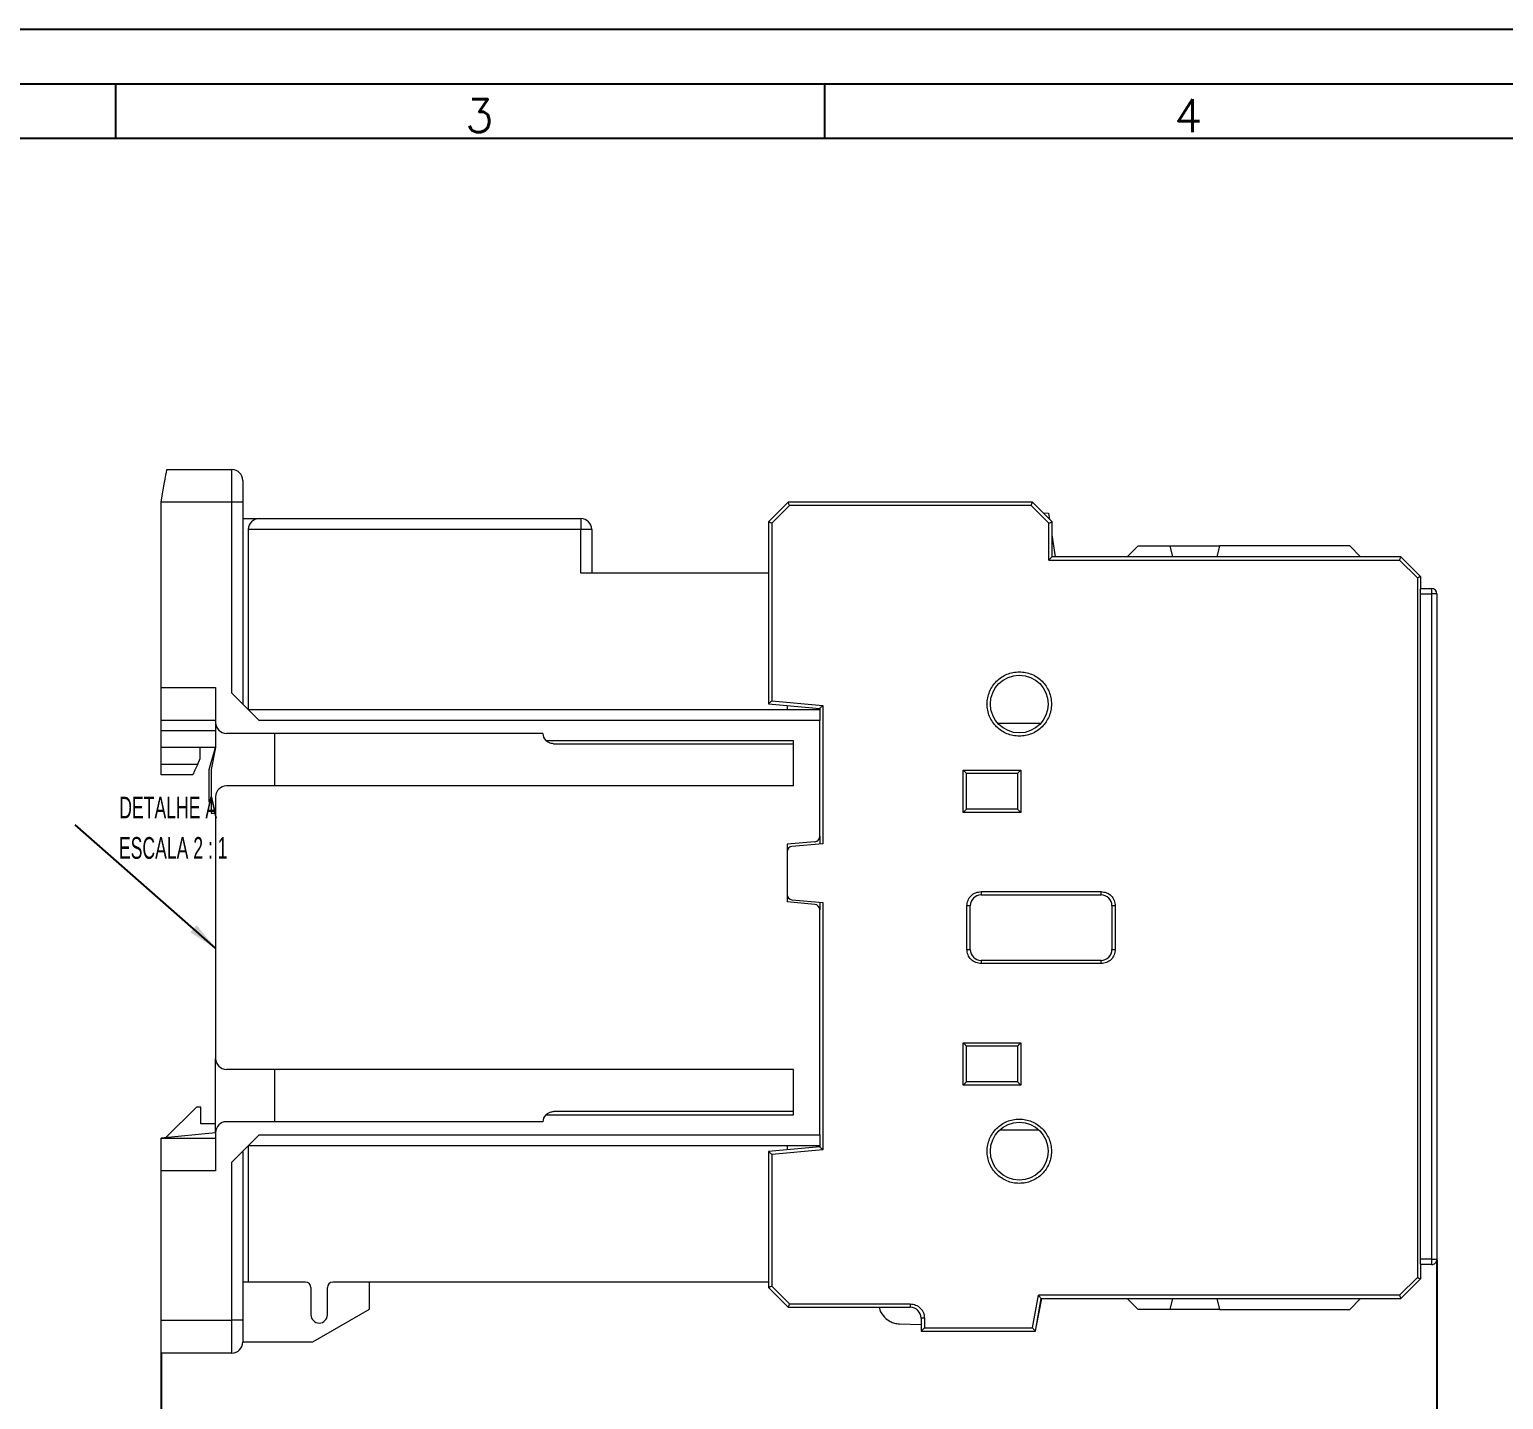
# Model space of a CAD drawing. Header units: millimetres. Extents: x -829 to 2887, y -460 to 1788.
# Drawn here: x 1991.9 to 2127.1, y 1658.5 to 1784.1 of the extents above; entities that cross this region are included whole.
import ezdxf

# ---------------------------------------------------------------- set-up
doc = ezdxf.new("R2010")
doc.units = ezdxf.units.MM
doc.layers.add('FORMATO', color=7, linetype='Continuous')
doc.styles.add('SLDTEXTSTYLE0', font='ROMANS')
doc.styles.add('SLDTEXTSTYLE1', font='TXT', dxfattribs={"width": 0.605})
doc.dimstyles.new('SLDDIMSTYLE0', dxfattribs={"dimtxt": 2.7, "dimasz": 2.7, "dimexe": 0, "dimexo": 0.0625, "dimgap": 0.675, "dimtad": 0, "dimdec": 1, "dimlfac": 2, "dimrnd": 1e-09, "dimzin": 12, "dimdsep": 46, "dimtxsty": 'SLDTEXTSTYLE1', "dimsah": 1, "dimcen": 0.09, "dimadec": 0, "dimazin": 3, "dimtfac": 1, "dimtdec": 1, "dimtofl": 0, "dimtmove": 0, "dimatfit": 3, "dimfxl": 1, "dimfrac": 2, "dimtolj": 1, "dimtzin": 12, "dimarcsym": 0})
doc.dimstyles.new('SLDDIMSTYLE1', dxfattribs={"dimtxt": 2.7, "dimasz": 2.7, "dimexe": 0, "dimexo": 0.0625, "dimgap": 0.675, "dimtad": 0, "dimdec": 1, "dimlfac": 2, "dimrnd": 1e-09, "dimzin": 12, "dimdsep": 46, "dimtxsty": 'SLDTEXTSTYLE1', "dimsah": 1, "dimcen": 0.09, "dimadec": 0, "dimazin": 3, "dimtfac": 1, "dimtdec": 1, "dimtmove": 0, "dimatfit": 0, "dimfxl": 1, "dimfrac": 2, "dimtolj": 1, "dimtzin": 12, "dimarcsym": 0})

# ---------------------------------------------------------------- blocks, each defined once
blk = doc.blocks.new('*D122')
at = {"color": 0, "linetype": 'Continuous', "lineweight": -2}
for p, q in [((2121.01, 1671.31), (2121.01, 1640.77)), ((2004.01, 1662.71), (2004.01, 1640.77)), ((2006.71, 1640.77), (2056.62, 1640.77)), ((2118.31, 1640.77), (2071.32, 1640.77))]:
    blk.add_line(p, q, dxfattribs=at)
at = {"color": 0}
for points in [[(2006.71, 1641.22), (2006.71, 1640.32), (2004.01, 1640.77)], [(2118.31, 1640.32), (2118.31, 1641.22), (2121.01, 1640.77)]]:
    blk.add_solid(points, dxfattribs=at)
at = {"layer": 'Defpoints', "color": 0}
for p in [(2121.01, 1671.37), (2004.01, 1662.77), (2121.01, 1640.77)]:
    blk.add_point(p, dxfattribs=at)
at = {"color": 0, "lineweight": 0, "insert": (2063.97, 1642.12), "char_height": 2.7, "attachment_point": 2, "style": 'SLDTEXTSTYLE1'}
blk.add_mtext('\\A1;234 [9.213]', dxfattribs=at)
blk = doc.blocks.new('SW_NOTE_0')
at = {"color": 0, "linetype": 'Continuous', "lineweight": 0, "attachment_point": 2, "style": 'SLDTEXTSTYLE1'}
for s, insert, char_height in [('DETALHE A', (8.52, 2.57), 1.995), ('ESCALA 2 : 1', (8.98, -1.13), 1.9951)]:
    blk.add_mtext(s, dxfattribs=dict(at, insert=insert, char_height=char_height))

msp = doc.modelspace()

# ---------------------------------------------------------------- linework, layer by layer
at = {"color": 7, "linetype": 'Continuous', "lineweight": 15}
for p, q in [((2004.538, 1743.77), (2010.509, 1743.77)), ((2010.509, 1740.77), (2010.509, 1743.77)), ((2011.509, 1742.77), (2011.509, 1740.77)), ((2010.509, 1740.77), (2004.009, 1740.77)), ((2004.009, 1723.77), (2004.009, 1740.77)), ((2010.509, 1723.27), (2010.509, 1740.77)), ((2011.509, 1740.77), (2010.509, 1740.77)), ((2011.509, 1740.77), (2011.509, 1722.27)), ((2061.509, 1740.77), (2059.709, 1738.97)), ((2061.633, 1740.47), (2060.009, 1738.845)), ((2083.909, 1740.77), (2061.509, 1740.77)), ((2083.784, 1740.47), (2061.633, 1740.47)), ((2085.409, 1738.845), (2083.784, 1740.47)), ((2085.709, 1738.97), (2083.909, 1740.77)), ((2084.892, 1739.787), (2085.394, 1739.769)), ((2085.394, 1739.769), (2085.485, 1739.194)), ((2011.509, 1739.27), (2013.009, 1739.27)), ((2012.009, 1738.27), (2012.009, 1721.77)), ((2042.509, 1738.27), (2012.009, 1738.27)), ((2013.009, 1739.27), (2042.509, 1739.27)), ((2042.509, 1739.27), (2042.509, 1738.27)), ((2042.509, 1734.27), (2042.509, 1738.27)), ((2043.509, 1738.27), (2042.509, 1738.27)), ((2043.509, 1738.27), (2043.509, 1734.27)), ((2059.709, 1738.97), (2059.709, 1722.281)), ((2060.009, 1738.845), (2060.009, 1722.556)), ((2085.409, 1735.47), (2085.409, 1738.845)), ((2085.709, 1735.77), (2085.709, 1738.97)), ((2086.027, 1735.77), (2085.709, 1737.779)), ((2117.709, 1735.77), (2085.709, 1735.77)), ((2093.599, 1736.77), (2092.599, 1735.77)), ((2093.599, 1736.77), (2096.535, 1736.77)), ((2096.803, 1735.77), (2096.535, 1736.77)), ((2096.535, 1736.77), (2101.082, 1736.77)), ((2101.082, 1736.77), (2100.815, 1735.77)), ((2113.009, 1736.77), (2101.082, 1736.77)), ((2114.009, 1735.77), (2113.009, 1736.77)), ((2119.509, 1733.97), (2117.709, 1735.77)), ((2059.709, 1734.27), (2042.509, 1734.27)), ((2085.409, 1735.47), (2117.584, 1735.47)), ((2119.209, 1733.845), (2117.584, 1735.47)), ((2119.209, 1733.845), (2119.209, 1669.694)), ((2119.509, 1733.97), (2119.509, 1732.828)), ((2119.509, 1732.87), (2120.509, 1732.87)), ((2119.509, 1732.37), (2119.509, 1732.828)), ((2120.509, 1732.87), (2120.509, 1732.37)), ((2119.509, 1732.37), (2120.509, 1732.37)), ((2119.509, 1671.37), (2119.509, 1732.37)), ((2121.009, 1732.37), (2120.509, 1732.37)), ((2120.509, 1732.37), (2120.509, 1671.37)), ((2121.009, 1732.37), (2121.009, 1671.37)), ((2004.009, 1723.77), (2009.009, 1723.77)), ((2004.009, 1720.793), (2004.009, 1723.77)), ((2009.009, 1723.77), (2009.009, 1720.57)), ((2013.009, 1720.77), (2010.509, 1723.27)), ((2059.709, 1722.281), (2064.409, 1721.87)), ((2060.009, 1722.556), (2064.709, 1722.145)), ((2061.409, 1722.132), (2061.409, 1721.77)), ((2064.709, 1722.145), (2064.709, 1709.465)), ((2004.009, 1720.793), (2009.009, 1720.793)), ((2004.009, 1719.801), (2004.009, 1720.793)), ((2012.009, 1721.77), (2064.409, 1721.77)), ((2064.409, 1720.77), (2013.009, 1720.77)), ((2064.409, 1721.87), (2064.409, 1721.484)), ((2064.409, 1721.484), (2064.409, 1720.77)), ((2064.409, 1710.14), (2064.409, 1720.77)), ((2009.009, 1719.801), (2004.009, 1719.801)), ((2004.009, 1718.27), (2004.009, 1719.801)), ((2009.009, 1720.57), (2009.009, 1718.27)), ((2039.009, 1719.57), (2010.009, 1719.57)), ((2014.409, 1719.57), (2014.409, 1714.77)), ((2080.72, 1720.518), (2084.697, 1720.518)), ((2009.009, 1718.27), (2004.009, 1718.27)), ((2004.009, 1716.77), (2004.009, 1718.27)), ((2007.609, 1717.27), (2007.609, 1718.27)), ((2008.409, 1716.27), (2009.009, 1718.27)), ((2009.009, 1718.27), (2008.609, 1716.27)), ((2039.293, 1718.935), (2062.009, 1718.935)), ((2040.007, 1718.635), (2062.009, 1718.635)), ((2062.009, 1714.77), (2062.009, 1718.935)), ((2004.009, 1716.77), (2007.376, 1716.77)), ((2004.009, 1715.77), (2004.009, 1716.77)), ((2007.376, 1716.77), (2007.609, 1717.27)), ((2006.909, 1715.77), (2004.009, 1715.77)), ((2008.409, 1713.27), (2008.409, 1716.27)), ((2008.609, 1716.27), (2008.609, 1712.27)), ((2077.559, 1716.22), (2082.859, 1716.22)), ((2077.559, 1712.32), (2077.559, 1716.22)), ((2077.859, 1712.62), (2077.859, 1715.92)), ((2077.859, 1715.92), (2082.559, 1715.92)), ((2082.559, 1715.92), (2082.559, 1712.62)), ((2082.859, 1716.22), (2082.859, 1712.32)), ((2062.009, 1714.77), (2010.009, 1714.77)), ((2008.609, 1713.27), (2008.409, 1713.27)), ((2009.009, 1713.77), (2009.009, 1689.77)), ((2082.559, 1712.62), (2077.859, 1712.62)), ((2008.609, 1712.27), (2009.009, 1712.27)), ((2082.859, 1712.32), (2077.559, 1712.32)), ((2064.409, 1710.14), (2064.409, 1709.439)), ((2063.952, 1709.642), (2061.409, 1709.42)), ((2061.409, 1709.42), (2061.409, 1704.12)), ((2061.409, 1708.718), (2061.409, 1704.821)), ((2064.709, 1709.465), (2061.865, 1709.216)), ((2079.209, 1705.07), (2090.209, 1705.07)), ((2079.209, 1705.07), (2079.209, 1704.77)), ((2079.209, 1704.77), (2090.209, 1704.77)), ((2090.209, 1704.77), (2090.209, 1705.07)), ((2063.952, 1703.897), (2061.409, 1704.12)), ((2061.865, 1704.323), (2064.709, 1704.074)), ((2064.409, 1704.1), (2064.409, 1703.399)), ((2064.409, 1682.77), (2064.409, 1703.399)), ((2064.709, 1704.074), (2064.709, 1681.395)), ((2077.909, 1699.77), (2077.909, 1703.77)), ((2078.209, 1703.77), (2077.909, 1703.77)), ((2078.209, 1699.77), (2078.209, 1703.77)), ((2091.209, 1703.77), (2091.209, 1699.77)), ((2091.509, 1703.77), (2091.209, 1703.77)), ((2091.509, 1703.77), (2091.509, 1699.77)), ((2077.909, 1699.77), (2078.209, 1699.77)), ((2091.209, 1699.77), (2091.509, 1699.77)), ((2090.209, 1698.77), (2079.209, 1698.77)), ((2079.209, 1698.77), (2079.209, 1698.47)), ((2090.209, 1698.47), (2079.209, 1698.47)), ((2090.209, 1698.47), (2090.209, 1698.77)), ((2077.559, 1691.22), (2082.859, 1691.22)), ((2077.559, 1687.32), (2077.559, 1691.22)), ((2077.859, 1687.62), (2077.859, 1690.92)), ((2077.859, 1690.92), (2082.559, 1690.92)), ((2082.559, 1690.92), (2082.559, 1687.62)), ((2082.859, 1691.22), (2082.859, 1687.32)), ((2009.009, 1682.97), (2009.009, 1689.77)), ((2062.009, 1688.77), (2010.009, 1688.77)), ((2014.409, 1688.77), (2014.409, 1683.97)), ((2062.009, 1684.605), (2062.009, 1688.77)), ((2082.859, 1687.32), (2077.559, 1687.32)), ((2082.559, 1687.62), (2077.859, 1687.62)), ((2007.259, 1685.32), (2004.453, 1682.514)), ((2007.659, 1685.32), (2007.259, 1685.32)), ((2007.659, 1683.77), (2007.659, 1685.32)), ((2039.293, 1684.605), (2062.009, 1684.605)), ((2062.009, 1684.905), (2040.007, 1684.905)), ((2009.009, 1682.97), (2004.009, 1682.47)), ((2009.009, 1683.77), (2007.659, 1683.77)), ((2009.009, 1682.97), (2009.009, 1679.47)), ((2039.009, 1683.97), (2010.009, 1683.97)), ((2080.912, 1683.218), (2084.505, 1683.218)), ((2004.009, 1682.47), (2009.009, 1682.47)), ((2004.009, 1679.47), (2004.009, 1682.47)), ((2010.509, 1680.27), (2013.009, 1682.77)), ((2064.409, 1681.77), (2012.009, 1681.77)), ((2012.009, 1681.77), (2012.009, 1669.27)), ((2013.009, 1682.77), (2064.409, 1682.77)), ((2064.409, 1681.67), (2059.709, 1681.258)), ((2061.409, 1681.77), (2061.409, 1681.407)), ((2064.409, 1682.77), (2064.409, 1682.055)), ((2064.409, 1682.055), (2064.409, 1681.67)), ((2010.509, 1665.77), (2010.509, 1680.27)), ((2011.509, 1681.27), (2011.509, 1665.77)), ((2059.709, 1681.258), (2059.709, 1668.77)), ((2064.709, 1681.395), (2060.009, 1680.984)), ((2060.009, 1680.984), (2060.009, 1668.894)), ((2004.009, 1665.77), (2004.009, 1679.47)), ((2009.009, 1679.47), (2004.009, 1679.47)), ((2120.509, 1671.37), (2119.509, 1671.37)), ((2119.509, 1670.911), (2119.509, 1671.37)), ((2119.509, 1670.911), (2119.509, 1669.57)), ((2120.509, 1670.87), (2119.509, 1670.87)), ((2120.509, 1671.37), (2120.509, 1670.87)), ((2120.999, 1671.37), (2121.009, 1671.37)), ((2012.009, 1669.27), (2011.509, 1669.27)), ((2017.259, 1669.27), (2012.009, 1669.27)), ((2059.709, 1669.27), (2019.759, 1669.27)), ((2023.109, 1669.27), (2023.109, 1666.77)), ((2119.209, 1669.694), (2117.584, 1668.07)), ((2117.709, 1667.77), (2119.509, 1669.57)), ((2017.759, 1668.77), (2017.759, 1666.27)), ((2019.259, 1666.27), (2019.259, 1668.77)), ((2059.709, 1668.77), (2061.509, 1666.97)), ((2060.009, 1668.894), (2061.633, 1667.27)), ((2083.928, 1665.07), (2084.457, 1668.07)), ((2117.584, 1668.07), (2084.457, 1668.07)), ((2023.109, 1666.77), (2017.913, 1663.77)), ((2061.509, 1666.97), (2072.709, 1666.97)), ((2061.633, 1667.27), (2072.709, 1667.27)), ((2072.709, 1667.27), (2072.709, 1666.97)), ((2084.18, 1664.77), (2084.709, 1667.77)), ((2084.754, 1667.77), (2084.266, 1665.259)), ((2084.709, 1667.77), (2117.709, 1667.77)), ((2092.599, 1667.77), (2093.599, 1666.77)), ((2096.535, 1666.77), (2093.599, 1666.77)), ((2096.535, 1666.77), (2096.803, 1667.77)), ((2101.082, 1666.77), (2096.535, 1666.77)), ((2100.815, 1667.77), (2101.082, 1666.77)), ((2101.082, 1666.77), (2113.009, 1666.77)), ((2113.009, 1666.77), (2114.009, 1667.77)), ((2004.009, 1665.77), (2010.509, 1665.77)), ((2004.009, 1662.77), (2004.009, 1665.77)), ((2010.509, 1662.77), (2010.509, 1665.77)), ((2011.509, 1665.77), (2010.509, 1665.77)), ((2011.509, 1665.77), (2011.509, 1663.77)), ((2071.731, 1665.44), (2073.709, 1665.371)), ((2073.709, 1665.97), (2073.709, 1664.77)), ((2074.009, 1665.97), (2073.709, 1665.97)), ((2074.009, 1665.97), (2074.009, 1665.07)), ((2073.709, 1664.77), (2084.18, 1664.77)), ((2074.009, 1665.07), (2083.928, 1665.07)), ((2010.509, 1662.77), (2004.009, 1662.77)), ((2017.913, 1663.77), (2011.509, 1663.77))]:
    msp.add_line(p, q, dxfattribs=at)
at = {"color": 8, "linetype": 'Continuous', "lineweight": 15}
msp.add_line((2120.509, 1671.37), (2120.999, 1671.37), dxfattribs=at)
at = {"color": 7, "linetype": 'Continuous', "lineweight": 15, "flags": 128}
for points in [[(2004.009, 1740.77), (2004.112, 1741.355), (2004.211, 1741.918), (2004.303, 1742.436), (2004.383, 1742.891), (2004.449, 1743.264), (2004.497, 1743.541), (2004.528, 1743.712), (2004.538, 1743.77)], [(2061.633, 1740.47), (2061.609, 1740.528), (2061.585, 1740.584), (2061.564, 1740.636), (2061.545, 1740.682), (2061.53, 1740.719), (2061.518, 1740.747), (2061.511, 1740.764), (2061.509, 1740.77)], [(2083.784, 1740.47), (2083.806, 1740.522), (2083.827, 1740.572), (2083.847, 1740.62), (2083.864, 1740.662), (2083.88, 1740.699), (2083.892, 1740.729), (2083.901, 1740.752), (2083.907, 1740.765), (2083.909, 1740.77)], [(2060.009, 1738.845), (2059.957, 1738.867), (2059.906, 1738.888), (2059.859, 1738.907), (2059.816, 1738.925), (2059.779, 1738.941), (2059.749, 1738.953), (2059.727, 1738.962), (2059.713, 1738.968), (2059.709, 1738.97)], [(2085.409, 1738.845), (2085.461, 1738.867), (2085.511, 1738.888), (2085.559, 1738.907), (2085.602, 1738.925), (2085.639, 1738.941), (2085.669, 1738.953), (2085.691, 1738.962), (2085.704, 1738.968), (2085.709, 1738.97)], [(2085.409, 1735.47), (2085.461, 1735.522), (2085.511, 1735.572), (2085.559, 1735.62), (2085.602, 1735.662), (2085.639, 1735.699), (2085.669, 1735.729), (2085.691, 1735.752), (2085.704, 1735.765), (2085.709, 1735.77)], [(2117.584, 1735.47), (2117.606, 1735.522), (2117.627, 1735.572), (2117.647, 1735.62), (2117.664, 1735.662), (2117.68, 1735.699), (2117.692, 1735.729), (2117.701, 1735.752), (2117.707, 1735.765), (2117.709, 1735.77)], [(2119.209, 1733.845), (2119.261, 1733.867), (2119.311, 1733.888), (2119.359, 1733.907), (2119.402, 1733.925), (2119.439, 1733.941), (2119.469, 1733.953), (2119.491, 1733.962), (2119.504, 1733.968), (2119.509, 1733.97)], [(2060.009, 1722.556), (2059.957, 1722.508), (2059.906, 1722.462), (2059.859, 1722.418), (2059.816, 1722.379), (2059.779, 1722.345), (2059.749, 1722.318), (2059.727, 1722.297), (2059.713, 1722.285), (2059.709, 1722.281)], [(2064.709, 1722.145), (2064.657, 1722.097), (2064.606, 1722.05), (2064.559, 1722.007), (2064.516, 1721.968), (2064.479, 1721.934), (2064.449, 1721.906), (2064.427, 1721.886), (2064.413, 1721.874), (2064.409, 1721.87)], [(2007.376, 1716.77), (2007.285, 1716.575), (2007.197, 1716.387), (2007.117, 1716.214), (2007.046, 1716.063), (2006.988, 1715.938), (2006.945, 1715.846), (2006.918, 1715.789), (2006.909, 1715.77)], [(2077.559, 1716.22), (2077.611, 1716.168), (2077.661, 1716.117), (2077.709, 1716.07), (2077.752, 1716.027), (2077.789, 1715.99), (2077.819, 1715.96), (2077.841, 1715.938), (2077.854, 1715.924), (2077.859, 1715.92)], [(2082.559, 1715.92), (2082.563, 1715.924), (2082.577, 1715.938), (2082.599, 1715.96), (2082.629, 1715.99), (2082.666, 1716.027), (2082.709, 1716.07), (2082.756, 1716.117), (2082.807, 1716.168), (2082.859, 1716.22)], [(2077.559, 1712.32), (2077.611, 1712.372), (2077.661, 1712.422), (2077.709, 1712.47), (2077.752, 1712.512), (2077.789, 1712.549), (2077.819, 1712.579), (2077.841, 1712.602), (2077.854, 1712.615), (2077.859, 1712.62)], [(2082.859, 1712.32), (2082.807, 1712.372), (2082.756, 1712.422), (2082.709, 1712.47), (2082.666, 1712.512), (2082.629, 1712.549), (2082.599, 1712.579), (2082.577, 1712.602), (2082.563, 1712.615), (2082.559, 1712.62)], [(2077.559, 1691.22), (2077.611, 1691.168), (2077.661, 1691.117), (2077.709, 1691.07), (2077.752, 1691.027), (2077.789, 1690.99), (2077.819, 1690.96), (2077.841, 1690.938), (2077.854, 1690.924), (2077.859, 1690.92)], [(2082.559, 1690.92), (2082.563, 1690.924), (2082.577, 1690.938), (2082.599, 1690.96), (2082.629, 1690.99), (2082.666, 1691.027), (2082.709, 1691.07), (2082.756, 1691.117), (2082.807, 1691.168), (2082.859, 1691.22)], [(2077.859, 1687.62), (2077.854, 1687.615), (2077.841, 1687.602), (2077.819, 1687.579), (2077.789, 1687.549), (2077.752, 1687.512), (2077.709, 1687.47), (2077.661, 1687.422), (2077.611, 1687.372), (2077.559, 1687.32)], [(2082.859, 1687.32), (2082.807, 1687.372), (2082.756, 1687.422), (2082.709, 1687.47), (2082.666, 1687.512), (2082.629, 1687.549), (2082.599, 1687.579), (2082.577, 1687.602), (2082.563, 1687.615), (2082.559, 1687.62)], [(2064.409, 1681.67), (2064.415, 1681.664), (2064.432, 1681.649), (2064.459, 1681.623), (2064.497, 1681.589), (2064.542, 1681.547), (2064.594, 1681.5), (2064.65, 1681.448), (2064.709, 1681.395)], [(2060.009, 1680.984), (2059.95, 1681.037), (2059.894, 1681.089), (2059.842, 1681.136), (2059.797, 1681.178), (2059.759, 1681.212), (2059.732, 1681.237), (2059.715, 1681.253), (2059.709, 1681.258)], [(2119.209, 1669.694), (2119.261, 1669.672), (2119.311, 1669.651), (2119.359, 1669.632), (2119.402, 1669.614), (2119.439, 1669.599), (2119.469, 1669.586), (2119.491, 1669.577), (2119.504, 1669.572), (2119.509, 1669.57)], [(2060.009, 1668.894), (2059.95, 1668.87), (2059.894, 1668.846), (2059.842, 1668.825), (2059.797, 1668.806), (2059.759, 1668.791), (2059.732, 1668.779), (2059.715, 1668.772), (2059.709, 1668.77)], [(2084.709, 1667.77), (2084.705, 1667.774), (2084.694, 1667.788), (2084.675, 1667.81), (2084.65, 1667.84), (2084.619, 1667.877), (2084.583, 1667.92), (2084.543, 1667.967), (2084.501, 1668.018), (2084.457, 1668.07)], [(2117.709, 1667.77), (2117.707, 1667.774), (2117.701, 1667.788), (2117.692, 1667.81), (2117.68, 1667.84), (2117.664, 1667.877), (2117.647, 1667.92), (2117.627, 1667.967), (2117.606, 1668.018), (2117.584, 1668.07)], [(2061.633, 1667.27), (2061.609, 1667.211), (2061.585, 1667.155), (2061.564, 1667.103), (2061.545, 1667.057), (2061.53, 1667.02), (2061.518, 1666.992), (2061.511, 1666.975), (2061.509, 1666.97)], [(2074.009, 1665.07), (2073.957, 1665.018), (2073.906, 1664.967), (2073.859, 1664.92), (2073.816, 1664.877), (2073.779, 1664.84), (2073.749, 1664.81), (2073.727, 1664.788), (2073.713, 1664.774), (2073.709, 1664.77)], [(2083.928, 1665.07), (2083.972, 1665.018), (2084.014, 1664.967), (2084.054, 1664.92), (2084.09, 1664.877), (2084.121, 1664.84), (2084.146, 1664.81), (2084.165, 1664.788), (2084.176, 1664.774), (2084.18, 1664.77)]]:
    msp.add_lwpolyline(points, dxfattribs=at)
at = {"color": 7, "linetype": 'Continuous', "lineweight": 15}
for centre in [(2082.709, 1722.27), (2082.709, 1681.27)]:
    msp.add_circle(centre, 2.65, dxfattribs=at)
for centre, radius, start, end in [((2010.509, 1742.77), 1, 0, 90), ((2013.009, 1738.27), 1, 90, 180), ((2042.509, 1738.27), 1, 0, 90), ((2120.509, 1732.37), 0.5, 0, 90), ((2010.009, 1720.57), 1, 180, 270), ((2040.007, 1719.635), 1, 183.72196, 224.427), ((2010.009, 1713.77), 1, 90, 180), ((2063.909, 1710.14), 0.5, 275, 0), ((2061.909, 1708.718), 0.5, 95, 180), ((2061.909, 1704.821), 0.5, 180, 265), ((2079.209, 1703.77), 1, 90, 180), ((2090.209, 1703.77), 1, 0, 90), ((2063.909, 1703.399), 0.5, 0, 85), ((2079.209, 1699.77), 1, 180, 270), ((2090.209, 1699.77), 1, 270, 0), ((2010.009, 1689.77), 1, 180, 270), ((2040.007, 1683.905), 1, 135.573, 176.27804), ((2010.009, 1682.97), 1, 90, 180), ((2017.259, 1668.77), 0.5, 0, 90), ((2019.759, 1668.77), 0.5, 90, 180), ((2072.709, 1665.97), 1, 0, 90), ((2018.509, 1666.27), 0.75, 180, 0), ((2010.509, 1663.77), 1, 270, 0)]:
    msp.add_arc(centre, radius, start, end, dxfattribs=at)
for points, knots in [([(2082.709, 1719.32), (2082.515, 1719.331), (2082.129, 1719.353), (2081.572, 1719.529), (2081.059, 1719.8), (2080.61, 1720.171), (2080.239, 1720.619), (2079.966, 1721.133), (2079.796, 1721.69), (2079.74, 1722.269), (2079.796, 1722.849), (2079.966, 1723.405), (2080.239, 1723.92), (2080.61, 1724.368), (2081.059, 1724.74), (2081.572, 1725.011), (2082.129, 1725.186), (2082.515, 1725.209), (2082.709, 1725.22)], [0, 0, 0, 0, 0.0627298, 0.1249403, 0.1874475, 0.2499903, 0.3124771, 0.3749961, 0.4374597, 0.4999999, 0.5624813, 0.6250038, 0.6874637, 0.7500094, 0.8124922, 0.8750587, 0.9372413, 1, 1, 1, 1]), ([(2082.709, 1725.22), (2082.903, 1725.209), (2083.289, 1725.186), (2083.845, 1725.011), (2084.359, 1724.74), (2084.808, 1724.369), (2085.178, 1723.92), (2085.451, 1723.406), (2085.622, 1722.849), (2085.677, 1722.27), (2085.622, 1721.69), (2085.451, 1721.134), (2085.178, 1720.62), (2084.808, 1720.171), (2084.359, 1719.8), (2083.845, 1719.529), (2083.289, 1719.353), (2082.903, 1719.331), (2082.709, 1719.32)], [0, 0, 0, 0, 0.0627302, 0.1249406, 0.1874477, 0.2499905, 0.3124773, 0.3749961, 0.4374597, 0.4999999, 0.5624813, 0.6250037, 0.6874636, 0.7500092, 0.812492, 0.8750584, 0.9372413, 1, 1, 1, 1]), ([(2040.007, 1718.635), (2040.005, 1718.635), (2039.9, 1718.635), (2039.708, 1718.666), (2039.465, 1718.779), (2039.342, 1718.89), (2039.293, 1718.935)], [0, 0, 0, 0, 0.0073953, 0.4204031, 0.7672023, 1, 1, 1, 1]), ([(2077.909, 1703.77), (2077.928, 1703.94), (2077.967, 1704.281), (2078.268, 1704.71), (2078.698, 1705.011), (2079.038, 1705.05), (2079.209, 1705.07)], [0, 0, 0, 0, 0.2499721, 0.5000032, 0.7500356, 1, 1, 1, 1]), ([(2090.209, 1705.07), (2090.379, 1705.05), (2090.72, 1705.011), (2091.15, 1704.71), (2091.45, 1704.281), (2091.489, 1703.94), (2091.509, 1703.77)], [0, 0, 0, 0, 0.2499721, 0.5000044, 0.7500367, 1, 1, 1, 1]), ([(2079.209, 1698.47), (2079.038, 1698.489), (2078.698, 1698.528), (2078.268, 1698.829), (2077.967, 1699.259), (2077.928, 1699.599), (2077.909, 1699.77)], [0, 0, 0, 0, 0.2499721, 0.5000044, 0.7500367, 1, 1, 1, 1]), ([(2091.509, 1699.77), (2091.489, 1699.599), (2091.45, 1699.259), (2091.15, 1698.829), (2090.72, 1698.528), (2090.379, 1698.489), (2090.209, 1698.47)], [0, 0, 0, 0, 0.249972, 0.5000037, 0.7500359, 1, 1, 1, 1]), ([(2039.293, 1684.605), (2039.342, 1684.649), (2039.465, 1684.76), (2039.708, 1684.873), (2039.9, 1684.905), (2040.005, 1684.905), (2040.007, 1684.905)], [0, 0, 0, 0, 0.2327981, 0.5795967, 0.9926047, 1, 1, 1, 1]), ([(2082.709, 1678.32), (2082.515, 1678.331), (2082.129, 1678.353), (2081.572, 1678.529), (2081.059, 1678.8), (2080.61, 1679.171), (2080.239, 1679.619), (2079.966, 1680.133), (2079.796, 1680.69), (2079.74, 1681.269), (2079.796, 1681.849), (2079.966, 1682.405), (2080.239, 1682.92), (2080.61, 1683.368), (2081.059, 1683.74), (2081.572, 1684.011), (2082.129, 1684.186), (2082.515, 1684.209), (2082.709, 1684.22)], [0, 0, 0, 0, 0.0627298, 0.1249404, 0.1874474, 0.2499904, 0.3124772, 0.3749961, 0.4374597, 0.5000001, 0.5624812, 0.6250038, 0.6874639, 0.7500095, 0.8124923, 0.8750587, 0.9372413, 1, 1, 1, 1]), ([(2082.709, 1684.22), (2082.903, 1684.209), (2083.289, 1684.186), (2083.845, 1684.011), (2084.359, 1683.74), (2084.808, 1683.369), (2085.178, 1682.92), (2085.451, 1682.406), (2085.622, 1681.849), (2085.677, 1681.27), (2085.622, 1680.69), (2085.451, 1680.134), (2085.178, 1679.62), (2084.808, 1679.171), (2084.359, 1678.8), (2083.845, 1678.529), (2083.289, 1678.353), (2082.903, 1678.331), (2082.709, 1678.32)], [0, 0, 0, 0, 0.0627302, 0.1249407, 0.1874477, 0.2499907, 0.3124774, 0.3749961, 0.4374598, 0.5000001, 0.5624812, 0.6250037, 0.6874637, 0.7500093, 0.8124921, 0.8750584, 0.9372413, 1, 1, 1, 1]), ([(2120.502, 1670.87), (2120.533, 1670.871), (2120.597, 1670.874), (2120.719, 1670.91), (2120.828, 1670.981), (2120.911, 1671.082), (2120.958, 1671.171), (2120.991, 1671.268), (2120.997, 1671.336), (2120.999, 1671.37)], [0, 0, 0, 0, 0.1200634, 0.2420271, 0.4891632, 0.6150356, 0.7419471, 0.8701186, 1, 1, 1, 1]), ([(2069.888, 1666.97), (2069.899, 1666.891), (2069.944, 1666.548), (2070.297, 1666.067), (2070.791, 1665.685), (2071.276, 1665.488), (2071.573, 1665.457), (2071.731, 1665.44)], [0, 0, 0, 0, 0.0922359, 0.3998566, 0.6539498, 0.8156044, 1, 1, 1, 1]), ([(2072.709, 1667.27), (2072.879, 1667.25), (2073.22, 1667.211), (2073.65, 1666.91), (2073.95, 1666.481), (2073.989, 1666.14), (2074.009, 1665.97)], [0, 0, 0, 0, 0.2499723, 0.5000028, 0.7500353, 1, 1, 1, 1])]:
    msp.add_open_spline(points, degree=3, knots=knots, dxfattribs=at)
at = {"layer": 'FORMATO'}
for p, q in [((2264.839, 1784.113), (1844.839, 1784.113)), ((2259.839, 1779.113), (1869.839, 1779.113)), ((1999.839, 1779.113), (1999.839, 1774.113)), ((2064.839, 1779.113), (2064.839, 1774.113)), ((2259.839, 1774.113), (1869.839, 1774.113))]:
    msp.add_line(p, q, dxfattribs=at)

# ---------------------------------------------------------------- block references
at = {"color": 7, "linetype": 'Continuous', "lineweight": 0}
msp.add_blockref('SW_NOTE_0', (1996.147, 1711.202), dxfattribs=at)

# ---------------------------------------------------------------- texts
at = {"layer": 'FORMATO', "char_height": 3, "attachment_point": 2, "style": 'SLDTEXTSTYLE0'}
for s, insert in [('3', (2033.193, 1777.71)), ('4', (2098.193, 1777.71))]:
    msp.add_mtext(s, dxfattribs=dict(at, insert=insert))

# ---------------------------------------------------------------- dimensions: what is measured, and where the dimension line sits
at = {"color": 7, "linetype": 'Continuous', "lineweight": 0}
dim = msp.add_linear_dim(base=(2121.009, 1640.77), p1=(2004.009, 1662.77), p2=(2121.009, 1671.37), dimstyle='SLDDIMSTYLE0', dxfattribs=at)
dim.commit()
dim.dimension.update_dxf_attribs({"geometry": '*D122', "text_midpoint": (2063.969, 1640.77), "dimtype": 160})

# ---------------------------------------------------------------- leaders
msp.add_leader([(2009.009, 1699.876), (1996.147, 1711.202)], dimstyle='SLDDIMSTYLE1', dxfattribs=at)

doc.saveas('drawing.dxf')
